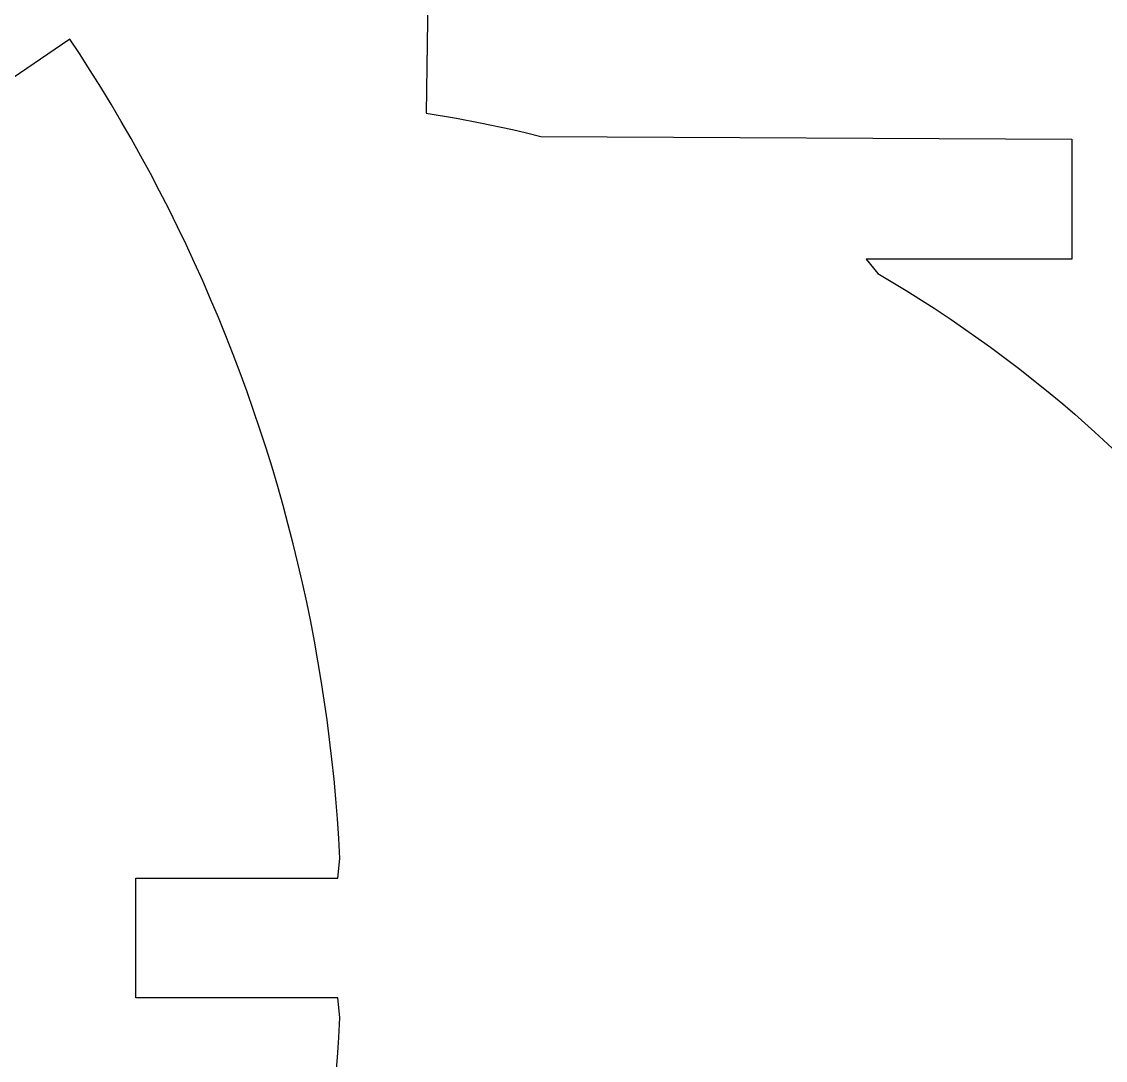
# Model space of a CAD drawing. Header units: metres. Extents: x 0 to 18, y 0 to 24.
# Drawn here: x 14.793 to 16.399, y 2.659 to 4.198 of the extents above; entities that cross this region are included whole.
import ezdxf

# ---------------------------------------------------------------- set-up
doc = ezdxf.new("R2010")
doc.units = ezdxf.units.M

msp = doc.modelspace()

# ---------------------------------------------------------------- linework, layer by layer
at = {"layer": 'boundary', "color": 5}
for p, q in [((15.396123, 4.336479), (15.392248, 4.062585)), ((14.864147, 4.172363), (14.611886, 4.000673)), ((14.878323, 4.150851), (14.864147, 4.172363)), ((14.894261, 4.12603), (14.878323, 4.150851)), ((14.909889, 4.101001), (14.894261, 4.12603)), ((14.925216, 4.075788), (14.909889, 4.101001)), ((14.940222, 4.050393), (14.925216, 4.075788)), ((14.954927, 4.024818), (14.940222, 4.050393)), ((15.392248, 4.062585), (15.437057, 4.055088)), ((15.437057, 4.055088), (15.472431, 4.048317)), ((15.472431, 4.048317), (15.520397, 4.038152)), ((15.520397, 4.038152), (15.540958, 4.033251)), ((15.540958, 4.033251), (15.562067, 4.028218)), ((14.969308, 3.999052), (14.954927, 4.024818)), ((15.562067, 4.028218), (16.349537, 4.023876)), ((16.349537, 4.023876), (16.349537, 3.846376)), ((14.983377, 3.973129), (14.969308, 3.999052)), ((14.997114, 3.947018), (14.983377, 3.973129)), ((15.010544, 3.920752), (14.997114, 3.947018)), ((15.023655, 3.894324), (15.010544, 3.920752)), ((15.036427, 3.867718), (15.023655, 3.894324)), ((15.048885, 3.840976), (15.036427, 3.867718)), ((15.061001, 3.814075), (15.048885, 3.840976)), ((16.349537, 3.846376), (16.044573, 3.846376)), ((16.044573, 3.846376), (16.062114, 3.824813)), ((16.062114, 3.824813), (16.10378, 3.79989)), ((15.072786, 3.787039), (15.061001, 3.814075)), ((16.10378, 3.79989), (16.145451, 3.773438)), ((15.084243, 3.759844), (15.072786, 3.787039)), ((15.095371, 3.732524), (15.084243, 3.759844)), ((16.145451, 3.773438), (16.170716, 3.756629)), ((16.170716, 3.756629), (16.228791, 3.715942)), ((15.106156, 3.705065), (15.095371, 3.732524)), ((16.228791, 3.715942), (16.270461, 3.684609)), ((15.116596, 3.677472), (15.106156, 3.705065)), ((16.270461, 3.684609), (16.312136, 3.651473)), ((15.126707, 3.64975), (15.116596, 3.677472)), ((15.136474, 3.621911), (15.126707, 3.64975)), ((16.312136, 3.651473), (16.335994, 3.631619)), ((16.335994, 3.631619), (16.353809, 3.616406)), ((15.14591, 3.593957), (15.136474, 3.621911)), ((16.353809, 3.616406), (16.383722, 3.589951)), ((15.154991, 3.565887), (15.14591, 3.593957)), ((16.383722, 3.589951), (16.428454, 3.548282)), ((15.163723, 3.537718), (15.154991, 3.565887)), ((15.172124, 3.509422), (15.163723, 3.537718)), ((15.180166, 3.481041), (15.172124, 3.509422)), ((15.187852, 3.452559), (15.180166, 3.481041)), ((15.195203, 3.423983), (15.187852, 3.452559)), ((15.202196, 3.395323), (15.195203, 3.423983)), ((15.208831, 3.366581), (15.202196, 3.395323)), ((15.215114, 3.337759), (15.208831, 3.366581)), ((15.221056, 3.308852), (15.215114, 3.337759)), ((15.226638, 3.279881), (15.221056, 3.308852)), ((15.231855, 3.250843), (15.226638, 3.279881)), ((15.236718, 3.221753), (15.231855, 3.250843)), ((15.24123, 3.192589), (15.236718, 3.221753)), ((15.245382, 3.163386), (15.24123, 3.192589)), ((15.24916, 3.134121), (15.245382, 3.163386)), ((15.252607, 3.104821), (15.24916, 3.134121)), ((15.255674, 3.075486), (15.252607, 3.104821)), ((15.258383, 3.046104), (15.255674, 3.075486)), ((15.260732, 3.016689), (15.258383, 3.046104)), ((15.262718, 2.987259), (15.260732, 3.016689)), ((15.264341, 2.958022), (15.262718, 2.987259)), ((15.261332, 2.928591), (15.264341, 2.958022)), ((14.96173, 2.751091), (14.96173, 2.928591)), ((14.96173, 2.928591), (15.261332, 2.928591)), ((15.261333, 2.751091), (14.96173, 2.751091)), ((15.264358, 2.721872), (15.261333, 2.751091)), ((15.262718, 2.69242), (15.264358, 2.721872)), ((15.260732, 2.662973), (15.262718, 2.69242)), ((15.258383, 2.633576), (15.260732, 2.662973))]:
    msp.add_line(p, q, dxfattribs=at)

doc.saveas('drawing.dxf')
